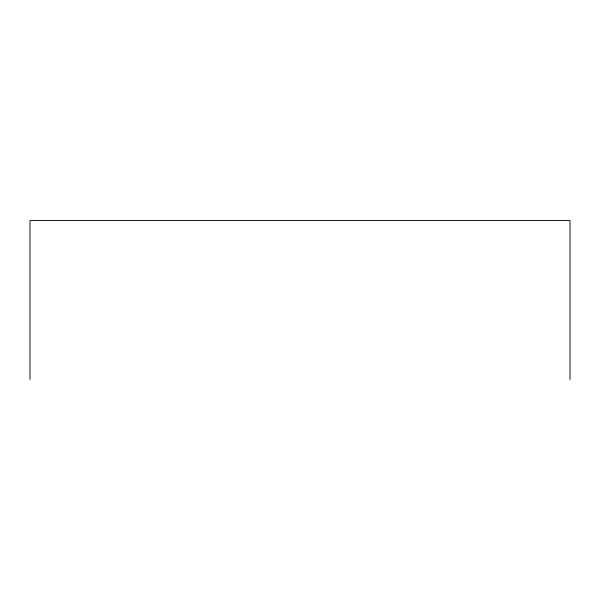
<?xml version="1.0" encoding="UTF-8"?>
<svg xmlns="http://www.w3.org/2000/svg" width="600" height="600" viewBox="0 0 600 600"><rect width="100%" height="100%" fill="white"/><g stroke="black" fill="none" stroke-linecap="round" stroke-linejoin="round"><path stroke-width="0.9" d="M570 379.433L570 220.567L30 220.567L30 379.433"/></g></svg>
